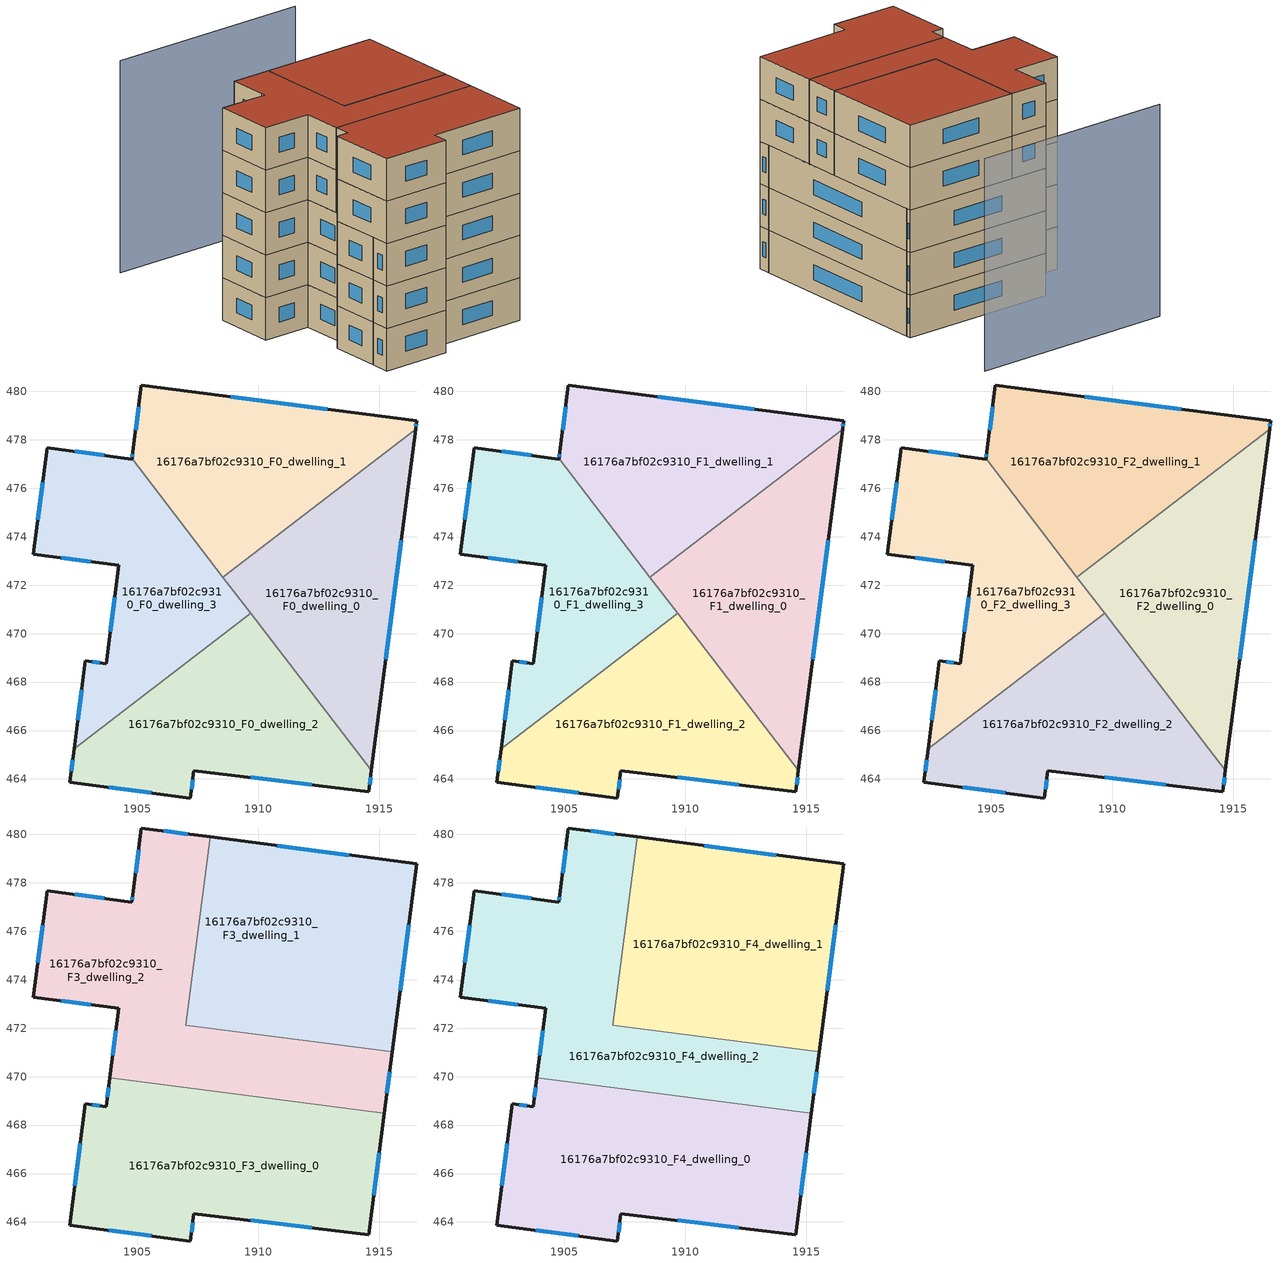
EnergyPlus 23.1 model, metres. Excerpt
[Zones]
16176a7bf02c9310_F0_dwelling_0
 floor ground (EU_floor_Construction): 1916.49,478.44 1914.67,464.35 1908.54,472.33 z0
 wall outside (EU_wall_Construction): 1914.67,464.35 1916.49,478.44 z0:3
 wall to 16176a7bf02c9310_F0_dwelling_1 (EU_wall_Construction): 1916.49,478.44 1908.54,472.33 z0:3
 wall to 16176a7bf02c9310_F0_dwelling_2 (EU_wall_Construction): 1909.68,470.84 1914.67,464.35 z0:3
 wall to 16176a7bf02c9310_F0_dwelling_3 (EU_wall_Construction): 1908.54,472.33 1909.68,470.84 z0:3
 window (EU_Window_Construction): 1915.26,468.93 1915.9,473.86 z0.98:2.02
16176a7bf02c9310_F0_dwelling_1
 floor ground (EU_floor_Construction): 1916.54,478.78 1916.49,478.44 1908.54,472.33 1904.79,477.22 1904.81,477.5 1905.18,480.26 z0
 wall outside (EU_wall_Construction): 1916.49,478.44 1916.54,478.78 1905.18,480.26 1904.81,477.5 1904.79,477.22 z0:3
 wall to 16176a7bf02c9310_F0_dwelling_3 (EU_wall_Construction): 1904.79,477.22 1908.54,472.33 z0:3
 window (EU_Window_Construction): 1904.81,477.41 1904.8,477.31 / 1905.06,479.37 1904.93,478.4 / 1912.84,479.26 1908.87,479.78 / 1916.51,478.55 1916.52,478.67 z0.98:2.02
16176a7bf02c9310_F0_dwelling_2
 floor ground (EU_floor_Construction): 1909.69,470.84 1914.67,464.35 1914.56,463.47 1907.34,464.34 1907.19,463.21 1902.21,463.86 1902.39,465.24 z0
 wall outside (EU_wall_Construction): 1902.39,465.24 1902.21,463.86 1907.19,463.21 1907.34,464.34 1914.56,463.47 1914.67,464.35 z0:3
 wall to 16176a7bf02c9310_F0_dwelling_3 (EU_wall_Construction): 1909.69,470.84 1902.39,465.24 z0:3
 window (EU_Window_Construction): 1902.34,464.79 1902.27,464.31 / 1914.59,463.76 1914.63,464.07 / 1909.69,464.06 1912.21,463.76 / 1907.24,463.58 1907.3,463.98 / 1903.83,463.65 1905.58,463.43 z0.98:2.02
16176a7bf02c9310_F0_dwelling_3
 floor ground (EU_floor_Construction): 1904.79,477.22 1909.69,470.84 1902.39,465.24 1902.86,468.87 1903.72,468.76 1904.23,472.82 1900.71,473.27 1901.29,477.67 1904.79,477.2 z0
 wall outside (EU_wall_Construction): 1904.79,477.2 1901.29,477.67 1900.71,473.27 1904.23,472.82 1903.72,468.76 1902.86,468.87 1902.39,465.24 / 1904.79,477.2 1904.79,477.22 z0:3
 window (EU_Window_Construction): 1901.86,473.13 1903.09,472.97 / 1901.1,476.24 1900.9,474.7 / 1903.65,477.36 1902.42,477.52 / 1902.71,467.69 1902.55,466.42 / 1903.45,468.8 1903.14,468.84 / 1904.07,471.5 1903.89,470.08 z0.98:2.02
16176a7bf02c9310_F1_dwelling_0
 floor to 16176a7bf02c9310_F0_dwelling_0 (EU_floor_Construction): 1916.49,478.44 1914.67,464.35 1908.54,472.33 z3
 wall outside (EU_wall_Construction): 1914.67,464.35 1916.49,478.44 z3:6
 wall to 16176a7bf02c9310_F1_dwelling_1 (EU_wall_Construction): 1916.49,478.44 1908.54,472.33 z3:6
 wall to 16176a7bf02c9310_F1_dwelling_2 (EU_wall_Construction): 1909.68,470.84 1914.67,464.35 z3:6
 wall to 16176a7bf02c9310_F1_dwelling_3 (EU_wall_Construction): 1908.54,472.33 1909.68,470.84 z3:6
 window (EU_Window_Construction): 1915.26,468.93 1915.9,473.86 z3.98:5.02
16176a7bf02c9310_F1_dwelling_1
 floor to 16176a7bf02c9310_F0_dwelling_1 (EU_floor_Construction): 1916.54,478.78 1916.49,478.44 1908.54,472.33 1904.79,477.22 1904.81,477.5 1905.18,480.26 z3
 wall outside (EU_wall_Construction): 1916.49,478.44 1916.54,478.78 1905.18,480.26 1904.81,477.5 1904.79,477.22 z3:6
 wall to 16176a7bf02c9310_F1_dwelling_3 (EU_wall_Construction): 1904.79,477.22 1908.54,472.33 z3:6
 window (EU_Window_Construction): 1904.81,477.41 1904.8,477.31 / 1905.06,479.37 1904.93,478.4 / 1912.84,479.26 1908.87,479.78 / 1916.51,478.55 1916.52,478.67 z3.98:5.02
16176a7bf02c9310_F1_dwelling_2
 floor to 16176a7bf02c9310_F0_dwelling_2 (EU_floor_Construction): 1909.69,470.84 1914.67,464.35 1914.56,463.47 1907.34,464.34 1907.19,463.21 1902.21,463.86 1902.39,465.24 z3
 wall outside (EU_wall_Construction): 1902.39,465.24 1902.21,463.86 1907.19,463.21 1907.34,464.34 1914.56,463.47 1914.67,464.35 z3:6
 wall to 16176a7bf02c9310_F1_dwelling_3 (EU_wall_Construction): 1909.69,470.84 1902.39,465.24 z3:6
 window (EU_Window_Construction): 1902.34,464.79 1902.27,464.31 / 1914.59,463.76 1914.63,464.07 / 1909.69,464.06 1912.21,463.76 / 1907.24,463.58 1907.3,463.98 / 1903.83,463.65 1905.58,463.43 z3.98:5.02
16176a7bf02c9310_F1_dwelling_3
 floor to 16176a7bf02c9310_F0_dwelling_3 (EU_floor_Construction): 1904.79,477.22 1909.69,470.84 1902.39,465.24 1902.86,468.87 1903.72,468.76 1904.23,472.82 1900.71,473.27 1901.29,477.67 1904.79,477.2 z3
 wall outside (EU_wall_Construction): 1904.79,477.2 1901.29,477.67 1900.71,473.27 1904.23,472.82 1903.72,468.76 1902.86,468.87 1902.39,465.24 / 1904.79,477.2 1904.79,477.22 z3:6
 window (EU_Window_Construction): 1901.86,473.13 1903.09,472.97 / 1901.1,476.24 1900.9,474.7 / 1903.65,477.36 1902.42,477.52 / 1902.71,467.69 1902.55,466.42 / 1903.45,468.8 1903.14,468.84 / 1904.07,471.5 1903.89,470.08 z3.98:5.02
16176a7bf02c9310_F2_dwelling_0
 floor to 16176a7bf02c9310_F1_dwelling_0 (EU_floor_Construction): 1916.49,478.44 1914.67,464.35 1908.54,472.33 z6
 wall outside (EU_wall_Construction): 1914.67,464.35 1916.49,478.44 z6:9
 wall to 16176a7bf02c9310_F2_dwelling_1 (EU_wall_Construction): 1916.49,478.44 1908.54,472.33 z6:9
 wall to 16176a7bf02c9310_F2_dwelling_2 (EU_wall_Construction): 1909.68,470.84 1914.67,464.35 z6:9
 wall to 16176a7bf02c9310_F2_dwelling_3 (EU_wall_Construction): 1908.54,472.33 1909.68,470.84 z6:9
 window (EU_Window_Construction): 1915.26,468.93 1915.9,473.86 z6.98:8.02
 ceiling adiabatic (EU_roof_Construction): 1914.67,464.35 1915.2,468.48 1911.09,469.02 z9
16176a7bf02c9310_F2_dwelling_1
 floor to 16176a7bf02c9310_F1_dwelling_1 (EU_floor_Construction): 1916.54,478.78 1916.49,478.44 1908.54,472.33 1904.79,477.22 1904.81,477.5 1905.18,480.26 z6
 wall outside (EU_wall_Construction): 1916.49,478.44 1916.54,478.78 1905.18,480.26 1904.81,477.5 1904.79,477.22 z6:9
 wall to 16176a7bf02c9310_F2_dwelling_3 (EU_wall_Construction): 1904.79,477.22 1908.54,472.33 z6:9
 window (EU_Window_Construction): 1904.81,477.41 1904.8,477.31 / 1905.06,479.37 1904.93,478.4 / 1912.84,479.26 1908.87,479.78 / 1916.51,478.55 1916.52,478.67 z6.98:8.02
16176a7bf02c9310_F2_dwelling_2
 floor to 16176a7bf02c9310_F1_dwelling_2 (EU_floor_Construction): 1909.69,470.84 1914.67,464.35 1914.56,463.47 1907.34,464.34 1907.19,463.21 1902.21,463.86 1902.39,465.24 z6
 wall outside (EU_wall_Construction): 1902.39,465.24 1902.21,463.86 1907.19,463.21 1907.34,464.34 1914.56,463.47 1914.67,464.35 z6:9
 wall to 16176a7bf02c9310_F2_dwelling_3 (EU_wall_Construction): 1909.69,470.84 1902.39,465.24 z6:9
 window (EU_Window_Construction): 1902.34,464.79 1902.27,464.31 / 1914.59,463.76 1914.63,464.07 / 1909.69,464.06 1912.21,463.76 / 1907.24,463.58 1907.3,463.98 / 1903.83,463.65 1905.58,463.43 z6.98:8.02
16176a7bf02c9310_F2_dwelling_3
 floor to 16176a7bf02c9310_F1_dwelling_3 (EU_floor_Construction): 1904.79,477.22 1909.69,470.84 1902.39,465.24 1902.86,468.87 1903.72,468.76 1904.23,472.82 1900.71,473.27 1901.29,477.67 1904.79,477.2 z6
 wall outside (EU_wall_Construction): 1904.79,477.2 1901.29,477.67 1900.71,473.27 1904.23,472.82 1903.72,468.76 1902.86,468.87 1902.39,465.24 / 1904.79,477.2 1904.79,477.22 z6:9
 window (EU_Window_Construction): 1901.86,473.13 1903.09,472.97 / 1901.1,476.24 1900.9,474.7 / 1903.65,477.36 1902.42,477.52 / 1902.71,467.69 1902.55,466.42 / 1903.45,468.8 1903.14,468.84 / 1904.07,471.5 1903.89,470.08 z6.98:8.02
16176a7bf02c9310_F3_dwelling_0
 floor to 16176a7bf02c9310_F2_dwelling_2 (EU_floor_Construction): 1911.09,469.02 1914.67,464.35 1914.56,463.47 1907.34,464.34 1907.19,463.21 1902.21,463.86 1902.39,465.24 1907.86,469.43 z9
 floor to 16176a7bf02c9310_F2_dwelling_3 (EU_floor_Construction): 1907.86,469.43 1902.39,465.24 1902.86,468.87 1903.72,468.76 1903.87,469.95 z9
 floor adiabatic (EU_floor_Construction): 1915.2,468.48 1914.67,464.35 1911.09,469.02 z9
 wall outside (EU_wall_Construction): 1903.87,469.95 1903.72,468.76 1902.86,468.87 1902.21,463.86 1907.19,463.21 1907.34,464.34 1914.56,463.47 1915.2,468.48 z9:12
 wall to 16176a7bf02c9310_F3_dwelling_2 (EU_wall_Construction): 1915.2,468.48 1903.87,469.95 z9:12
 window (EU_Window_Construction): 1907.24,463.58 1907.3,463.98 / 1903.83,463.65 1905.58,463.43 / 1902.65,467.24 1902.43,465.49 / 1903.45,468.8 1903.14,468.84 / 1903.83,469.56 1903.77,469.15 / 1914.77,465.1 1914.99,466.85 / 1909.69,464.06 1912.21,463.76 z9.98:11.02
16176a7bf02c9310_F3_dwelling_1
 floor to 16176a7bf02c9310_F2_dwelling_0 (EU_floor_Construction): 1916.49,478.44 1915.53,471.03 1908.88,471.89 1908.54,472.33 z9
 floor to 16176a7bf02c9310_F2_dwelling_1 (EU_floor_Construction): 1916.54,478.78 1916.49,478.44 1908.54,472.33 1907.25,474.01 1908.01,479.89 z9
 floor to 16176a7bf02c9310_F2_dwelling_3 (EU_floor_Construction): 1907.25,474.01 1908.88,471.89 1907.01,472.13 z9
 wall outside (EU_wall_Construction): 1915.53,471.03 1916.54,478.78 1908.01,479.89 z9:12
 wall to 16176a7bf02c9310_F3_dwelling_2 (EU_wall_Construction): 1908.01,479.89 1907.01,472.13 1915.53,471.03 z9:12
 window (EU_Window_Construction): 1915.86,473.55 1916.21,476.26 / 1913.76,479.14 1910.78,479.53 z9.98:11.02
16176a7bf02c9310_F3_dwelling_2
 floor to 16176a7bf02c9310_F2_dwelling_1 (EU_floor_Construction): 1908.01,479.89 1907.25,474.01 1904.79,477.22 1904.81,477.5 1905.18,480.26 z9
 floor to 16176a7bf02c9310_F2_dwelling_3 (EU_floor_Construction): 1907.25,474.01 1907.01,472.13 1908.88,471.89 1909.69,470.84 1907.86,469.43 1903.87,469.95 1904.23,472.82 1900.71,473.27 1901.29,477.67 1904.79,477.2 1904.79,477.22 z9
 floor to 16176a7bf02c9310_F2_dwelling_2 (EU_floor_Construction): 1909.69,470.84 1911.09,469.02 1907.86,469.43 z9
 floor to 16176a7bf02c9310_F2_dwelling_0 (EU_floor_Construction): 1915.53,471.03 1915.2,468.48 1911.09,469.02 1908.88,471.89 z9
 wall outside (EU_wall_Construction): 1908.01,479.89 1905.18,480.26 1904.81,477.5 1904.79,477.2 1901.29,477.67 1900.71,473.27 1904.23,472.82 1903.87,469.95 / 1915.2,468.48 1915.53,471.03 z9:12
 window (EU_Window_Construction): 1904.12,471.89 1903.99,470.88 / 1901.86,473.13 1903.09,472.97 / 1901.1,476.24 1900.9,474.7 / 1903.65,477.36 1902.42,477.52 / 1904.81,477.41 1904.79,477.3 / 1905.06,479.37 1904.93,478.4 / 1907.09,480.01 1906.1,480.14 / 1915.31,469.31 1915.43,470.2 z9.98:11.02
16176a7bf02c9310_F4_dwelling_0
 floor to 16176a7bf02c9310_F3_dwelling_0 (EU_floor_Construction): 1915.2,468.48 1914.56,463.47 1907.34,464.34 1907.19,463.21 1902.21,463.86 1902.86,468.87 1903.72,468.76 1903.87,469.95 z12
 wall outside (EU_wall_Construction): 1903.87,469.95 1903.72,468.76 1902.86,468.87 1902.21,463.86 1907.19,463.21 1907.34,464.34 1914.56,463.47 1915.2,468.48 z12:15
 wall to 16176a7bf02c9310_F4_dwelling_2 (EU_wall_Construction): 1915.2,468.48 1903.87,469.95 z12:15
 window (EU_Window_Construction): 1907.24,463.58 1907.3,463.98 / 1903.83,463.65 1905.58,463.43 / 1902.65,467.24 1902.43,465.49 / 1903.45,468.8 1903.14,468.84 / 1903.83,469.56 1903.77,469.15 / 1914.77,465.1 1914.99,466.85 / 1909.69,464.06 1912.21,463.76 z12.98:14.02
 roof outside (EU_roof_Construction): 1914.56,463.47 1915.2,468.48 1903.87,469.95 1903.72,468.76 1902.86,468.87 1902.21,463.86 1907.19,463.21 1907.34,464.34 z15
16176a7bf02c9310_F4_dwelling_1
 floor to 16176a7bf02c9310_F3_dwelling_1 (EU_floor_Construction): 1916.54,478.78 1915.53,471.03 1907.01,472.13 1908.01,479.89 z12
 wall outside (EU_wall_Construction): 1915.53,471.03 1916.54,478.78 1908.01,479.89 z12:15
 wall to 16176a7bf02c9310_F4_dwelling_2 (EU_wall_Construction): 1908.01,479.89 1907.01,472.13 1915.53,471.03 z12:15
 window (EU_Window_Construction): 1915.86,473.55 1916.21,476.26 / 1913.76,479.14 1910.78,479.53 z12.98:14.02
 roof outside (EU_roof_Construction): 1915.53,471.03 1916.54,478.78 1908.01,479.89 1907.01,472.13 z15
16176a7bf02c9310_F4_dwelling_2
 floor to 16176a7bf02c9310_F3_dwelling_2 (EU_floor_Construction): 1908.01,479.89 1907.01,472.13 1915.53,471.03 1915.2,468.48 1903.87,469.95 1904.23,472.82 1900.71,473.27 1901.29,477.67 1904.79,477.2 1904.81,477.5 1905.18,480.26 z12
 wall outside (EU_wall_Construction): 1908.01,479.89 1905.18,480.26 1904.81,477.5 1904.79,477.2 1901.29,477.67 1900.71,473.27 1904.23,472.82 1903.87,469.95 / 1915.2,468.48 1915.53,471.03 z12:15
 window (EU_Window_Construction): 1904.12,471.89 1903.99,470.88 / 1901.86,473.13 1903.09,472.97 / 1901.1,476.24 1900.9,474.7 / 1903.65,477.36 1902.42,477.52 / 1904.81,477.41 1904.79,477.3 / 1905.06,479.37 1904.93,478.4 / 1907.09,480.01 1906.1,480.14 / 1915.31,469.31 1915.43,470.2 z12.98:14.02
 roof outside (EU_roof_Construction): 1915.2,468.48 1915.53,471.03 1907.01,472.13 1908.01,479.89 1905.18,480.26 1904.81,477.5 1904.79,477.2 1901.29,477.67 1900.71,473.27 1904.23,472.82 1903.87,469.95 z15
shading: 1917.38,486.27 1902.67,488.17 z0:15
[Building]
EU S2 Campaign: North Axis=0; Terrain=City; Solar Distribution=FullExterior
[Site:Location]
Bologna: Latitude=44.5; Longitude=11.25; Time Zone=1; Elevation=37
[SizingPeriod:WeatherFileDays]
AnnualSizingPeriod: Begin Month=1; Begin Day of Month=1; End Month=12; End Day of Month=31; Day of Week for Start Day=Monday; Use Weather File Daylight Saving Period=No; Use Weather File Rain and Snow Indicators=No
[MATERIAL]
EU_InternalMass_Material: Roughness=MediumRough; Thickness=0.1; Conductivity=1; Density=1800; Specific Heat=900; Thermal Absorptance=0.9; Solar Absorptance=0.7; Visible Absorptance=0.7
[MATERIAL:NOMASS] Roughness=MediumRough; Thermal Absorptance=0.9; Solar Absorptance=0.7; Visible Absorptance=0.7
Name | Thermal Resistance
EU_wall_NoMass | 0.905828
EU_roof_NoMass | 0.37593
EU_floor_NoMass | 0.67114
[WINDOWMATERIAL:SIMPLEGLAZINGSYSTEM]
EU_Window_SimpleGlazing: UFactor=4.52486; Solar Heat Gain Coefficient=0.85; Visible Transmittance=0.85
[CONSTRUCTION]
EU_wall_Construction: EU_wall_NoMass
EU_roof_Construction: EU_roof_NoMass
EU_floor_Construction: EU_floor_NoMass
EU_Window_Construction: EU_Window_SimpleGlazing
EU_InternalMass_Construction: EU_InternalMass_Material
[ZONE] Type=1; Multiplier=1; Ceiling Height=autocalculate; Floor Area=autocalculate; Part of Total Floor Area=Yes
Name | Volume
16176a7bf02c9310_F0_dwelling_0; 16176a7bf02c9310_F1_dwelling_0; 16176a7bf02c9310_F2_dwelling_0 | 151.39
16176a7bf02c9310_F3_dwelling_0; 16176a7bf02c9310_F4_dwelling_0 | 201.848
16176a7bf02c9310_F0_dwelling_1; 16176a7bf02c9310_F1_dwelling_1; 16176a7bf02c9310_F2_dwelling_1 | 151.37
16176a7bf02c9310_F3_dwelling_1; 16176a7bf02c9310_F4_dwelling_1 | 201.846
16176a7bf02c9310_F0_dwelling_2; 16176a7bf02c9310_F1_dwelling_2; 16176a7bf02c9310_F2_dwelling_2 | 151.405
16176a7bf02c9310_F3_dwelling_2; 16176a7bf02c9310_F4_dwelling_2 | 201.855
16176a7bf02c9310_F0_dwelling_3; 16176a7bf02c9310_F1_dwelling_3; 16176a7bf02c9310_F2_dwelling_3 | 151.399
[INTERNALMASS] Construction=EU_InternalMass_Construction
Name | Zone or ZoneList | Surface Area
16176a7bf02c9310_F0_dwelling_0_EU_InternalMass | 16176a7bf02c9310_F0_dwelling_0 | 50.4636
16176a7bf02c9310_F0_dwelling_1_EU_InternalMass | 16176a7bf02c9310_F0_dwelling_1 | 50.4571
16176a7bf02c9310_F0_dwelling_2_EU_InternalMass | 16176a7bf02c9310_F0_dwelling_2 | 50.4679
16176a7bf02c9310_F0_dwelling_3_EU_InternalMass | 16176a7bf02c9310_F0_dwelling_3 | 50.4664
16176a7bf02c9310_F1_dwelling_0_EU_InternalMass | 16176a7bf02c9310_F1_dwelling_0 | 50.4636
16176a7bf02c9310_F1_dwelling_1_EU_InternalMass | 16176a7bf02c9310_F1_dwelling_1 | 50.4571
16176a7bf02c9310_F1_dwelling_2_EU_InternalMass | 16176a7bf02c9310_F1_dwelling_2 | 50.4679
16176a7bf02c9310_F1_dwelling_3_EU_InternalMass | 16176a7bf02c9310_F1_dwelling_3 | 50.4664
16176a7bf02c9310_F2_dwelling_0_EU_InternalMass | 16176a7bf02c9310_F2_dwelling_0 | 50.4636
16176a7bf02c9310_F2_dwelling_1_EU_InternalMass | 16176a7bf02c9310_F2_dwelling_1 | 50.4571
16176a7bf02c9310_F2_dwelling_2_EU_InternalMass | 16176a7bf02c9310_F2_dwelling_2 | 50.4679
16176a7bf02c9310_F2_dwelling_3_EU_InternalMass | 16176a7bf02c9310_F2_dwelling_3 | 50.4664
16176a7bf02c9310_F3_dwelling_0_EU_InternalMass | 16176a7bf02c9310_F3_dwelling_0 | 67.2845
16176a7bf02c9310_F3_dwelling_1_EU_InternalMass | 16176a7bf02c9310_F3_dwelling_1 | 67.2844
16176a7bf02c9310_F3_dwelling_2_EU_InternalMass | 16176a7bf02c9310_F3_dwelling_2 | 67.2849
16176a7bf02c9310_F4_dwelling_0_EU_InternalMass | 16176a7bf02c9310_F4_dwelling_0 | 67.2845
16176a7bf02c9310_F4_dwelling_1_EU_InternalMass | 16176a7bf02c9310_F4_dwelling_1 | 67.2844
16176a7bf02c9310_F4_dwelling_2_EU_InternalMass | 16176a7bf02c9310_F4_dwelling_2 | 67.2849
[OTHEREQUIPMENT] Fuel Type=Electricity; Design Level Calculation Method=Watts/Area; Power per Zone Floor Area=1; Fraction Latent=0; Fraction Radiant=0; Fraction Lost=0; Carbon Dioxide Generation Rate=0; EndUse Subcategory=EU_Step8_InternalGains
Name | Zone or ZoneList or Space or SpaceList | Schedule
EU_Step8_InternalGain_16176a7bf02c9310_F0_dwelling_0_f000 | 16176a7bf02c9310_F0_dwelling_0 | EU_Step8_GainSchedule_16176a7bf02c9310_F0_dwelling_0_f000
EU_Step8_InternalGain_16176a7bf02c9310_F0_dwelling_1_f000 | 16176a7bf02c9310_F0_dwelling_1 | EU_Step8_GainSchedule_16176a7bf02c9310_F0_dwelling_1_f000
EU_Step8_InternalGain_16176a7bf02c9310_F0_dwelling_2_f000 | 16176a7bf02c9310_F0_dwelling_2 | EU_Step8_GainSchedule_16176a7bf02c9310_F0_dwelling_2_f000
EU_Step8_InternalGain_16176a7bf02c9310_F0_dwelling_3_f000 | 16176a7bf02c9310_F0_dwelling_3 | EU_Step8_GainSchedule_16176a7bf02c9310_F0_dwelling_3_f000
EU_Step8_InternalGain_16176a7bf02c9310_F1_dwelling_0_f000 | 16176a7bf02c9310_F1_dwelling_0 | EU_Step8_GainSchedule_16176a7bf02c9310_F1_dwelling_0_f000
EU_Step8_InternalGain_16176a7bf02c9310_F1_dwelling_1_f000 | 16176a7bf02c9310_F1_dwelling_1 | EU_Step8_GainSchedule_16176a7bf02c9310_F1_dwelling_1_f000
EU_Step8_InternalGain_16176a7bf02c9310_F1_dwelling_2_f000 | 16176a7bf02c9310_F1_dwelling_2 | EU_Step8_GainSchedule_16176a7bf02c9310_F1_dwelling_2_f000
EU_Step8_InternalGain_16176a7bf02c9310_F1_dwelling_3_f000 | 16176a7bf02c9310_F1_dwelling_3 | EU_Step8_GainSchedule_16176a7bf02c9310_F1_dwelling_3_f000
EU_Step8_InternalGain_16176a7bf02c9310_F2_dwelling_0_f000 | 16176a7bf02c9310_F2_dwelling_0 | EU_Step8_GainSchedule_16176a7bf02c9310_F2_dwelling_0_f000
EU_Step8_InternalGain_16176a7bf02c9310_F2_dwelling_1_f000 | 16176a7bf02c9310_F2_dwelling_1 | EU_Step8_GainSchedule_16176a7bf02c9310_F2_dwelling_1_f000
EU_Step8_InternalGain_16176a7bf02c9310_F2_dwelling_2_f000 | 16176a7bf02c9310_F2_dwelling_2 | EU_Step8_GainSchedule_16176a7bf02c9310_F2_dwelling_2_f000
EU_Step8_InternalGain_16176a7bf02c9310_F2_dwelling_3_f000 | 16176a7bf02c9310_F2_dwelling_3 | EU_Step8_GainSchedule_16176a7bf02c9310_F2_dwelling_3_f000
EU_Step8_InternalGain_16176a7bf02c9310_F3_dwelling_0_f000 | 16176a7bf02c9310_F3_dwelling_0 | EU_Step8_GainSchedule_16176a7bf02c9310_F3_dwelling_0_f000
EU_Step8_InternalGain_16176a7bf02c9310_F3_dwelling_1_f000 | 16176a7bf02c9310_F3_dwelling_1 | EU_Step8_GainSchedule_16176a7bf02c9310_F3_dwelling_1_f000
EU_Step8_InternalGain_16176a7bf02c9310_F3_dwelling_2_f000 | 16176a7bf02c9310_F3_dwelling_2 | EU_Step8_GainSchedule_16176a7bf02c9310_F3_dwelling_2_f000
EU_Step8_InternalGain_16176a7bf02c9310_F4_dwelling_0_f000 | 16176a7bf02c9310_F4_dwelling_0 | EU_Step8_GainSchedule_16176a7bf02c9310_F4_dwelling_0_f000
EU_Step8_InternalGain_16176a7bf02c9310_F4_dwelling_1_f000 | 16176a7bf02c9310_F4_dwelling_1 | EU_Step8_GainSchedule_16176a7bf02c9310_F4_dwelling_1_f000
EU_Step8_InternalGain_16176a7bf02c9310_F4_dwelling_2_f000 | 16176a7bf02c9310_F4_dwelling_2 | EU_Step8_GainSchedule_16176a7bf02c9310_F4_dwelling_2_f000
[ZONEVENTILATION:DESIGNFLOWRATE] Schedule=EU_AlwaysOn; Design Flow Rate Calculation Method=AirChanges/Hour; Air Changes per Hour=0.73129; Ventilation Type=Natural; Fan Pressure Rise=0; Fan Total Efficiency=1; Constant Term Coefficient=1; Temperature Term Coefficient=0; Velocity Term Coefficient=0; Velocity Squared Term Coefficient=0; Minimum Indoor Temperature=-100; Maximum Indoor Temperature=100; Delta Temperature=-100; Minimum Outdoor Temperature=-100; Maximum Outdoor Temperature=100; Maximum Wind Speed=40
Name | Zone or ZoneList or Space or SpaceList
EU_ConstantAir_16176a7bf02c9310_F0_dwelling_0 | 16176a7bf02c9310_F0_dwelling_0
EU_ConstantAir_16176a7bf02c9310_F0_dwelling_1 | 16176a7bf02c9310_F0_dwelling_1
EU_ConstantAir_16176a7bf02c9310_F0_dwelling_2 | 16176a7bf02c9310_F0_dwelling_2
EU_ConstantAir_16176a7bf02c9310_F0_dwelling_3 | 16176a7bf02c9310_F0_dwelling_3
EU_ConstantAir_16176a7bf02c9310_F1_dwelling_0 | 16176a7bf02c9310_F1_dwelling_0
EU_ConstantAir_16176a7bf02c9310_F1_dwelling_1 | 16176a7bf02c9310_F1_dwelling_1
EU_ConstantAir_16176a7bf02c9310_F1_dwelling_2 | 16176a7bf02c9310_F1_dwelling_2
EU_ConstantAir_16176a7bf02c9310_F1_dwelling_3 | 16176a7bf02c9310_F1_dwelling_3
EU_ConstantAir_16176a7bf02c9310_F2_dwelling_0 | 16176a7bf02c9310_F2_dwelling_0
EU_ConstantAir_16176a7bf02c9310_F2_dwelling_1 | 16176a7bf02c9310_F2_dwelling_1
EU_ConstantAir_16176a7bf02c9310_F2_dwelling_2 | 16176a7bf02c9310_F2_dwelling_2
EU_ConstantAir_16176a7bf02c9310_F2_dwelling_3 | 16176a7bf02c9310_F2_dwelling_3
EU_ConstantAir_16176a7bf02c9310_F3_dwelling_0 | 16176a7bf02c9310_F3_dwelling_0
EU_ConstantAir_16176a7bf02c9310_F3_dwelling_1 | 16176a7bf02c9310_F3_dwelling_1
EU_ConstantAir_16176a7bf02c9310_F3_dwelling_2 | 16176a7bf02c9310_F3_dwelling_2
EU_ConstantAir_16176a7bf02c9310_F4_dwelling_0 | 16176a7bf02c9310_F4_dwelling_0
EU_ConstantAir_16176a7bf02c9310_F4_dwelling_1 | 16176a7bf02c9310_F4_dwelling_1
EU_ConstantAir_16176a7bf02c9310_F4_dwelling_2 | 16176a7bf02c9310_F4_dwelling_2
[HVACTEMPLATE:THERMOSTAT] Constant Heating Setpoint=20; Constant Cooling Setpoint=50
EU_HeatOnly_16176a7bf02c9310_F0_dwelling_0; EU_HeatOnly_16176a7bf02c9310_F0_dwelling_1; EU_HeatOnly_16176a7bf02c9310_F0_dwelling_2; EU_HeatOnly_16176a7bf02c9310_F0_dwelling_3; EU_HeatOnly_16176a7bf02c9310_F1_dwelling_0; EU_HeatOnly_16176a7bf02c9310_F1_dwelling_1; EU_HeatOnly_16176a7bf02c9310_F1_dwelling_2; EU_HeatOnly_16176a7bf02c9310_F1_dwelling_3; EU_HeatOnly_16176a7bf02c9310_F2_dwelling_0; EU_HeatOnly_16176a7bf02c9310_F2_dwelling_1; EU_HeatOnly_16176a7bf02c9310_F2_dwelling_2; EU_HeatOnly_16176a7bf02c9310_F2_dwelling_3; EU_HeatOnly_16176a7bf02c9310_F3_dwelling_0; EU_HeatOnly_16176a7bf02c9310_F3_dwelling_1; EU_HeatOnly_16176a7bf02c9310_F3_dwelling_2; EU_HeatOnly_16176a7bf02c9310_F4_dwelling_0; EU_HeatOnly_16176a7bf02c9310_F4_dwelling_1; EU_HeatOnly_16176a7bf02c9310_F4_dwelling_2
[HVACTEMPLATE:ZONE:IDEALLOADSAIRSYSTEM] System Availability Schedule=EU_AlwaysOn; Maximum Heating Supply Air Temperature=50; Minimum Cooling Supply Air Temperature=13; Maximum Heating Supply Air Humidity Ratio=0.0156; Minimum Cooling Supply Air Humidity Ratio=0.0077; Heating Limit=NoLimit; Cooling Limit=NoLimit; Heating Availability Schedule=EU_AlwaysOn; Cooling Availability Schedule=EU_CoolingOff; Dehumidification Control Type=ConstantSensibleHeatRatio; Cooling Sensible Heat Ratio=0.7; Dehumidification Setpoint=60; Humidification Control Type=None; Humidification Setpoint=30; Outdoor Air Method=None; Outdoor Air Flow Rate per Person=0.00944; Outdoor Air Flow Rate per Zone Floor Area=0; Outdoor Air Flow Rate per Zone=0; Demand Controlled Ventilation Type=None; Outdoor Air Economizer Type=NoEconomizer; Heat Recovery Type=None; Sensible Heat Recovery Effectiveness=0.7; Latent Heat Recovery Effectiveness=0.65
Name | Template Thermostat
16176a7bf02c9310_F0_dwelling_0 | EU_HeatOnly_16176a7bf02c9310_F0_dwelling_0
16176a7bf02c9310_F0_dwelling_1 | EU_HeatOnly_16176a7bf02c9310_F0_dwelling_1
16176a7bf02c9310_F0_dwelling_2 | EU_HeatOnly_16176a7bf02c9310_F0_dwelling_2
16176a7bf02c9310_F0_dwelling_3 | EU_HeatOnly_16176a7bf02c9310_F0_dwelling_3
16176a7bf02c9310_F1_dwelling_0 | EU_HeatOnly_16176a7bf02c9310_F1_dwelling_0
16176a7bf02c9310_F1_dwelling_1 | EU_HeatOnly_16176a7bf02c9310_F1_dwelling_1
16176a7bf02c9310_F1_dwelling_2 | EU_HeatOnly_16176a7bf02c9310_F1_dwelling_2
16176a7bf02c9310_F1_dwelling_3 | EU_HeatOnly_16176a7bf02c9310_F1_dwelling_3
16176a7bf02c9310_F2_dwelling_0 | EU_HeatOnly_16176a7bf02c9310_F2_dwelling_0
16176a7bf02c9310_F2_dwelling_1 | EU_HeatOnly_16176a7bf02c9310_F2_dwelling_1
16176a7bf02c9310_F2_dwelling_2 | EU_HeatOnly_16176a7bf02c9310_F2_dwelling_2
16176a7bf02c9310_F2_dwelling_3 | EU_HeatOnly_16176a7bf02c9310_F2_dwelling_3
16176a7bf02c9310_F3_dwelling_0 | EU_HeatOnly_16176a7bf02c9310_F3_dwelling_0
16176a7bf02c9310_F3_dwelling_1 | EU_HeatOnly_16176a7bf02c9310_F3_dwelling_1
16176a7bf02c9310_F3_dwelling_2 | EU_HeatOnly_16176a7bf02c9310_F3_dwelling_2
16176a7bf02c9310_F4_dwelling_0 | EU_HeatOnly_16176a7bf02c9310_F4_dwelling_0
16176a7bf02c9310_F4_dwelling_1 | EU_HeatOnly_16176a7bf02c9310_F4_dwelling_1
16176a7bf02c9310_F4_dwelling_2 | EU_HeatOnly_16176a7bf02c9310_F4_dwelling_2
[SIZING:ZONE] Zone Cooling Design Supply Air Temperature Input Method=SupplyAirTemperature; Zone Cooling Design Supply Air Temperature=13; Zone Heating Design Supply Air Temperature Input Method=SupplyAirTemperature; Zone Heating Design Supply Air Temperature=50; Zone Cooling Design Supply Air Humidity Ratio=0.008; Zone Heating Design Supply Air Humidity Ratio=0.008; Cooling Design Air Flow Method=DesignDay; Cooling Design Air Flow Rate=0; Cooling Minimum Air Flow per Zone Floor Area=0.000762; Cooling Minimum Air Flow=0; Cooling Minimum Air Flow Fraction=0.2; Heating Design Air Flow Method=DesignDay; Heating Design Air Flow Rate=0; Heating Maximum Air Flow per Zone Floor Area=0.002032; Heating Maximum Air Flow=0.141576; Heating Maximum Air Flow Fraction=0.3; Account for Dedicated Outdoor Air System=No; Dedicated Outdoor Air System Control Strategy=NeutralSupplyAir; Dedicated Outdoor Air Low Setpoint Temperature for Design=autosize; Dedicated Outdoor Air High Setpoint Temperature for Design=autosize; Zone Load Sizing Method=Sensible Load Only No Latent Load; Zone Latent Cooling Design Supply Air Humidity Ratio Input Method=HumidityRatioDifference; Zone Cooling Design Supply Air Humidity Ratio Difference=0.005; Zone Latent Heating Design Supply Air Humidity Ratio Input Method=HumidityRatioDifference; Zone Humidification Design Supply Air Humidity Ratio Difference=0.005
16176a7bf02c9310_F0_dwelling_0; 16176a7bf02c9310_F0_dwelling_1; 16176a7bf02c9310_F0_dwelling_2; 16176a7bf02c9310_F0_dwelling_3; 16176a7bf02c9310_F1_dwelling_0; 16176a7bf02c9310_F1_dwelling_1; 16176a7bf02c9310_F1_dwelling_2; 16176a7bf02c9310_F1_dwelling_3; 16176a7bf02c9310_F2_dwelling_0; 16176a7bf02c9310_F2_dwelling_1; 16176a7bf02c9310_F2_dwelling_2; 16176a7bf02c9310_F2_dwelling_3; 16176a7bf02c9310_F3_dwelling_0; 16176a7bf02c9310_F3_dwelling_1; 16176a7bf02c9310_F3_dwelling_2; 16176a7bf02c9310_F4_dwelling_0; 16176a7bf02c9310_F4_dwelling_1; 16176a7bf02c9310_F4_dwelling_2
[SCHEDULE:CONSTANT]
Name | Hourly Value
EU_AlwaysOn | 1
EU_CoolingOff | 0
[SCHEDULE:FILE] Column Number=1; Rows to Skip at Top=0; Number of Hours of Data=8760; Column Separator=Comma; Interpolate to Timestep=No; Minutes per Item=60; Adjust Schedule for Daylight Savings=Yes
Name | File
EU_Step8_GainSchedule_16176a7bf02c9310_F0_dwelling_0_f000 | ../../schedules/16176a7bf02c9310/16176a7bf02c9310_F0_dwelling_0_f000_gain.csv
EU_Step8_GainSchedule_16176a7bf02c9310_F0_dwelling_1_f000 | ../../schedules/16176a7bf02c9310/16176a7bf02c9310_F0_dwelling_1_f000_gain.csv
EU_Step8_GainSchedule_16176a7bf02c9310_F0_dwelling_2_f000 | ../../schedules/16176a7bf02c9310/16176a7bf02c9310_F0_dwelling_2_f000_gain.csv
EU_Step8_GainSchedule_16176a7bf02c9310_F0_dwelling_3_f000 | ../../schedules/16176a7bf02c9310/16176a7bf02c9310_F0_dwelling_3_f000_gain.csv
EU_Step8_GainSchedule_16176a7bf02c9310_F1_dwelling_0_f000 | ../../schedules/16176a7bf02c9310/16176a7bf02c9310_F1_dwelling_0_f000_gain.csv
EU_Step8_GainSchedule_16176a7bf02c9310_F1_dwelling_1_f000 | ../../schedules/16176a7bf02c9310/16176a7bf02c9310_F1_dwelling_1_f000_gain.csv
EU_Step8_GainSchedule_16176a7bf02c9310_F1_dwelling_2_f000 | ../../schedules/16176a7bf02c9310/16176a7bf02c9310_F1_dwelling_2_f000_gain.csv
EU_Step8_GainSchedule_16176a7bf02c9310_F1_dwelling_3_f000 | ../../schedules/16176a7bf02c9310/16176a7bf02c9310_F1_dwelling_3_f000_gain.csv
EU_Step8_GainSchedule_16176a7bf02c9310_F2_dwelling_0_f000 | ../../schedules/16176a7bf02c9310/16176a7bf02c9310_F2_dwelling_0_f000_gain.csv
EU_Step8_GainSchedule_16176a7bf02c9310_F2_dwelling_1_f000 | ../../schedules/16176a7bf02c9310/16176a7bf02c9310_F2_dwelling_1_f000_gain.csv
EU_Step8_GainSchedule_16176a7bf02c9310_F2_dwelling_2_f000 | ../../schedules/16176a7bf02c9310/16176a7bf02c9310_F2_dwelling_2_f000_gain.csv
EU_Step8_GainSchedule_16176a7bf02c9310_F2_dwelling_3_f000 | ../../schedules/16176a7bf02c9310/16176a7bf02c9310_F2_dwelling_3_f000_gain.csv
EU_Step8_GainSchedule_16176a7bf02c9310_F3_dwelling_0_f000 | ../../schedules/16176a7bf02c9310/16176a7bf02c9310_F3_dwelling_0_f000_gain.csv
EU_Step8_GainSchedule_16176a7bf02c9310_F3_dwelling_1_f000 | ../../schedules/16176a7bf02c9310/16176a7bf02c9310_F3_dwelling_1_f000_gain.csv
EU_Step8_GainSchedule_16176a7bf02c9310_F3_dwelling_2_f000 | ../../schedules/16176a7bf02c9310/16176a7bf02c9310_F3_dwelling_2_f000_gain.csv
EU_Step8_GainSchedule_16176a7bf02c9310_F4_dwelling_0_f000 | ../../schedules/16176a7bf02c9310/16176a7bf02c9310_F4_dwelling_0_f000_gain.csv
EU_Step8_GainSchedule_16176a7bf02c9310_F4_dwelling_1_f000 | ../../schedules/16176a7bf02c9310/16176a7bf02c9310_F4_dwelling_1_f000_gain.csv
EU_Step8_GainSchedule_16176a7bf02c9310_F4_dwelling_2_f000 | ../../schedules/16176a7bf02c9310/16176a7bf02c9310_F4_dwelling_2_f000_gain.csv
